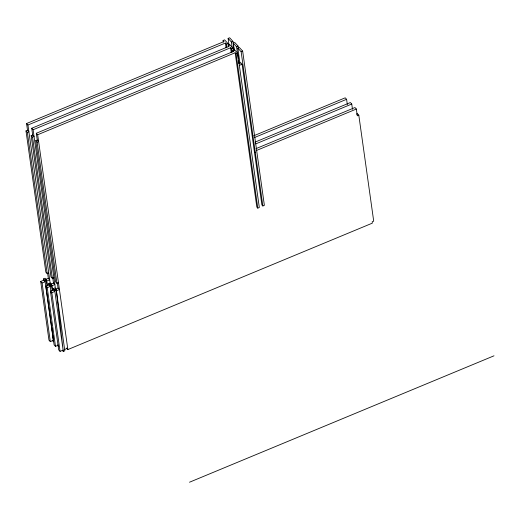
<?xml version="1.0" encoding="UTF-8"?>
<svg xmlns="http://www.w3.org/2000/svg" width="520" height="520" viewBox="0 0 520 520"><rect width="100%" height="100%" fill="white"/><g stroke="black" fill="none" stroke-linecap="round" stroke-linejoin="round"><path stroke-width="0.78" d="M223.301 42.1L223.08 40.489L224.601 39.858L227.897 43.453L228.462 46.833M229.112 45.598L228.105 38.402L229.625 37.772L232.921 41.366L234.156 50.161M27.521 130.292L26 130.923L27.365 132.418L28.886 131.787L27.521 130.292L26.572 123.526L224.042 41.541L223.08 40.489M26.572 123.526L27.937 125.015L225.407 43.036L226.375 44.083L226.824 47.3M226.375 44.083L227.897 43.453M228.105 38.402L231.4 42.003L232.921 41.366M234.273 50.336L233.259 43.141L234.78 42.51L238.076 46.105L238.414 48.503M32.682 135.031L31.155 135.662L32.526 137.156L34.047 136.519L32.682 135.031L31.727 128.265L229.197 46.28L228.234 45.227L229.756 44.596L233.051 48.191L233.279 49.797M31.727 128.265L33.098 129.753L230.568 47.768L231.53 48.822L231.985 52.039M231.53 48.822L233.051 48.191M233.259 43.141L236.555 46.735L238.076 46.105M232.817 50.225L234.338 49.595L237.633 53.19L259.324 207.493L257.797 208.13L256.834 207.077L235.15 52.767L37.674 134.751L36.309 133.263L233.779 51.279L232.817 50.225L233.044 51.831M239.974 63.323L237.842 48.139L239.363 47.509L242.658 51.103L264.381 205.355L262.86 205.985L261.892 204.932L242.073 64.22L240.708 62.725L238.608 63.602M235.15 52.767L236.113 53.82L237.633 53.19M237.842 48.139L241.137 51.734L242.658 51.103M35.737 140.66L37.264 140.03L38.63 141.518L37.109 142.149L35.737 140.66L55.595 281.918L56.959 283.406L58.48 282.776M239.272 65.383L242.073 64.22M253.741 135.792L345.228 97.812L346.593 99.301L347.334 104.566M254.358 137.592L346.593 99.301M255.151 142.084L350.382 102.544L351.754 104.039L352.488 109.304M255.762 143.891L351.754 104.039M255.983 148.642L354.965 107.542L356.337 109.038L357.286 115.804L358.807 115.174L373.704 221.156L372.177 221.786L372.372 223.139L67.867 349.557L66.502 348.069M256.601 150.442L356.337 109.038M356.428 114.101L357.442 113.678L358.807 115.174M26 130.923L45.851 272.181L47.216 273.676L48.743 273.039M43.758 280.215L40.716 281.476L42.081 282.971L45.123 281.704L43.758 280.215L43.57 278.863L45.091 278.226L46.456 279.721L47.327 285.896M43.57 278.863L44.934 280.351L46.651 281.073L49.693 279.806L48.328 278.317L45.279 279.584L46.651 281.073L47.19 285.883M46.456 279.721L44.934 280.351L53.56 341.718L52.195 340.229M31.155 135.662L51.012 276.919L52.377 278.408L53.898 277.778M48.913 284.954L45.87 286.214L47.236 287.703L50.284 286.442L48.913 284.954L48.724 283.595L50.245 282.964L51.617 284.453L52.481 290.628M51.044 284.063L53.482 283.056L54.847 284.544L51.805 285.812L50.089 285.09L48.724 283.595M51.617 284.453L50.089 285.09L51.214 293.092M53.495 289.952L50.453 291.213L51.818 292.702L54.867 291.44L53.495 289.952L53.307 288.594L54.828 287.963L56.199 289.452L64.825 350.825L63.297 351.455L62.387 350.46M55.627 289.062L58.065 288.054L59.43 289.543L56.388 290.81L54.672 290.089L53.307 288.594M56.199 289.452L54.672 290.089L63.297 351.455L56.388 290.81L55.023 289.315M40.716 281.476L48.958 340.138L50.323 341.634L53.372 340.366M45.87 286.214L54.113 344.877L55.484 346.365L58.526 345.104M50.453 291.213L58.695 349.875L60.066 351.364L63.109 350.103M64.63 349.473L67.678 348.205M189.494 482.228L494 355.81M254.326 151.392L255.288 152.445L262.86 205.985M50.895 284.817L51.805 285.812L52.351 290.615M57.35 344.968L58.715 346.457M241.137 51.734L255.288 152.445M236.555 46.735L238.238 58.727M238.466 60.327L238.803 62.725M236.113 53.82L257.797 208.13M231.4 42.003L232.297 48.393M230.568 47.768L231.244 52.591M225.407 43.036L226.089 47.853M37.674 134.751L67.867 349.557M36.309 133.263L37.264 140.03M57.324 282.789L58.065 288.054M37.109 142.149L56.959 283.406M33.098 129.753L55.53 289.367M52.741 277.791L53.482 283.056M32.526 137.156L52.377 278.408M51.818 292.702L60.066 351.364M27.937 125.015L50.258 283.829M47.587 273.052L48.328 278.317M27.365 132.418L47.216 273.676M47.236 287.703L55.484 346.365M42.081 282.971L50.323 341.634M51.558 324.168L51.734 325.942M51.916 327.548L53.56 341.718"/></g></svg>
